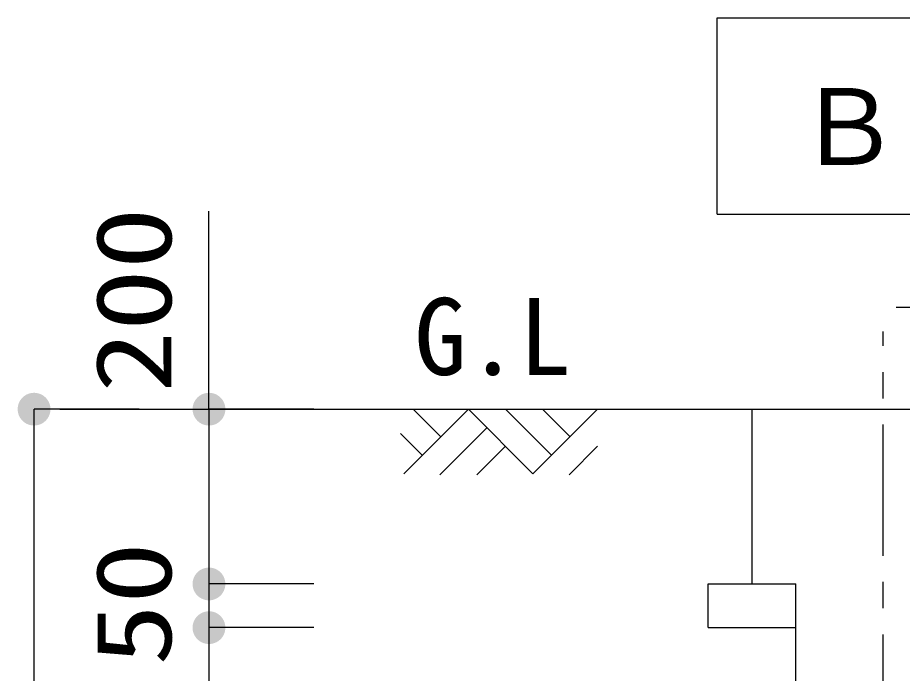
# Model space of a CAD drawing. Units: millimetres, scale not verified. Extents: x -23960 to 8910, y -6308 to 6308.
# Drawn here: x -230 to 781, y -1895 to -1145 of the extents above; entities that cross this region are included whole.
import ezdxf
from ezdxf.enums import TextEntityAlignment as Align

# ---------------------------------------------------------------- set-up
doc = ezdxf.new("R2010")
doc.units = ezdxf.units.MM
doc.header["$LTSCALE"] = 30
doc.linetypes.add('CHAIN1', pattern=[8, 5, -1, 1, -1])
for name, color, linetype, lineweight in [('0-1_空気管', 3, 'Continuous', 25), ('0-2_製作', 3, 'Continuous', 25), ('0-3_00クル-フ-6寸法', 132, 'Continuous', 25), ('0-4_機器', 2, 'Continuous', 25), ('0-C_08', 2, 'Continuous', 25)]:
    doc.layers.add(name, color=color, linetype=linetype, lineweight=lineweight)
doc.styles.add('ＭＳ ゴシック', font='')
doc.styles.get('ＭＳ ゴシック').set_extended_font_data('MS Gothic')

msp = doc.modelspace()

# ---------------------------------------------------------------- linework, layer by layer
at = {"layer": '0-1_空気管'}
for p, q in [((1085.71, -1476.77), (774.28, -1476.77)), ((285.21, -1593.11), (211.32, -1667)), ((253.75, -1624.57), (222.29, -1593.11)), ((359.09, -1667), (285.21, -1593.11)), ((380.31, -1645.78), (327.63, -1593.11)), ((432.98, -1593.11), (359.09, -1667)), ((401.52, -1624.57), (370.06, -1593.11)), ((306.42, -1614.33), (252.63, -1668.11)), ((232.54, -1645.78), (207.52, -1620.77)), ((327.63, -1635.54), (295.06, -1668.11)), ((432.98, -1635.54), (400.4, -1668.11))]:
    msp.add_line(p, q, dxfattribs=at)
at = {"layer": '0-2_製作'}
for p, q in [((569.57, -1145.1), (2489.58, -1145.1)), ((569.57, -1370.1), (569.57, -1145.1)), ((569.57, -1370.1), (2489.58, -1370.1))]:
    msp.add_line(p, q, dxfattribs=at)
at = {"layer": '0-2_製作', "color": 2}
msp.add_line((-181.79, -1593.08), (967.43, -1593.08), dxfattribs=at)
at = {"layer": '0-3_00クル-フ-6寸法', "color": 4}
for p, q in [((-11.37, -1593.08), (-11.37, -1366.4)), ((-91.37, -1593.08), (-211.37, -1593.08)), ((-211.37, -3823.08), (-211.37, -1593.08)), ((108.63, -1593.08), (-11.37, -1593.08)), ((-11.37, -1593.08), (-11.37, -1793.08)), ((108.63, -1793.08), (-11.37, -1793.08)), ((108.63, -1793.08), (-11.37, -1793.08)), ((-11.37, -1793.08), (-11.37, -1843.08)), ((108.63, -1843.08), (-11.37, -1843.08)), ((108.63, -1843.08), (-11.37, -1843.08)), ((-11.37, -1843.08), (-11.37, -3473.08))]:
    msp.add_line(p, q, dxfattribs=at)
at = {"layer": '0-3_00クル-フ-6寸法'}
for points in [[(-211.37, -1593.08), (-224.21, -1579.41), (-222.39, -1577.91)], [(-211.37, -1593.08), (-222.39, -1577.91), (-220.4, -1576.65)], [(-211.37, -1593.08), (-220.4, -1576.65), (-218.27, -1575.64)], [(-211.37, -1593.08), (-218.27, -1575.64), (-216.03, -1574.92)], [(-211.37, -1593.08), (-216.03, -1574.92), (-213.72, -1574.48)], [(-211.37, -1593.08), (-213.72, -1574.48), (-211.37, -1574.33)], [(-211.37, -1593.08), (-211.37, -1574.33), (-209.02, -1574.48)], [(-211.37, -1593.08), (-209.02, -1574.48), (-206.71, -1574.92)], [(-211.37, -1593.08), (-206.71, -1574.92), (-204.47, -1575.64)], [(-211.37, -1593.08), (-204.47, -1575.64), (-202.34, -1576.65)], [(-211.37, -1593.08), (-202.34, -1576.65), (-200.35, -1577.91)], [(-211.37, -1593.08), (-200.35, -1577.91), (-198.53, -1579.41)], [(-11.37, -1593.08), (-24.21, -1579.41), (-22.39, -1577.91)], [(-11.37, -1593.08), (-22.39, -1577.91), (-20.4, -1576.65)], [(-11.37, -1593.08), (-20.4, -1576.65), (-18.27, -1575.64)], [(-11.37, -1593.08), (-18.27, -1575.64), (-16.03, -1574.92)], [(-11.37, -1593.08), (-16.03, -1574.92), (-13.72, -1574.48)], [(-11.37, -1593.08), (-13.72, -1574.48), (-11.37, -1574.33)], [(-11.37, -1593.08), (-11.37, -1574.33), (-9.02, -1574.48)], [(-11.37, -1593.08), (-9.02, -1574.48), (-6.71, -1574.92)], [(-11.37, -1593.08), (-6.71, -1574.92), (-4.47, -1575.64)], [(-11.37, -1593.08), (-4.47, -1575.64), (-2.34, -1576.65)], [(-11.37, -1593.08), (-2.34, -1576.65), (-0.35, -1577.91)], [(-11.37, -1593.08), (-0.35, -1577.91), (1.47, -1579.41)], [(-211.37, -1593.08), (-229.79, -1589.56), (-229.2, -1587.28)], [(-211.37, -1593.08), (-229.2, -1587.28), (-228.34, -1585.09)], [(-211.37, -1593.08), (-228.34, -1585.09), (-227.2, -1583.03)], [(-211.37, -1593.08), (-227.2, -1583.03), (-225.82, -1581.13)], [(-211.37, -1593.08), (-225.82, -1581.13), (-224.21, -1579.41)], [(-211.37, -1593.08), (-198.53, -1579.41), (-196.92, -1581.13)], [(-211.37, -1593.08), (-196.92, -1581.13), (-195.54, -1583.03)], [(-211.37, -1593.08), (-195.54, -1583.03), (-194.4, -1585.09)], [(-211.37, -1593.08), (-194.4, -1585.09), (-193.54, -1587.28)], [(-211.37, -1593.08), (-193.54, -1587.28), (-192.95, -1589.56)], [(-11.37, -1593.08), (-29.79, -1589.56), (-29.2, -1587.28)], [(-11.37, -1593.08), (-29.2, -1587.28), (-28.34, -1585.09)], [(-11.37, -1593.08), (-28.34, -1585.09), (-27.2, -1583.03)], [(-11.37, -1593.08), (-27.2, -1583.03), (-25.82, -1581.13)], [(-11.37, -1593.08), (-25.82, -1581.13), (-24.21, -1579.41)], [(-11.37, -1593.08), (1.47, -1579.41), (3.08, -1581.13)], [(-11.37, -1593.08), (3.08, -1581.13), (4.46, -1583.03)], [(-11.37, -1593.08), (4.46, -1583.03), (5.6, -1585.09)], [(-11.37, -1593.08), (5.6, -1585.09), (6.46, -1587.28)], [(-11.37, -1593.08), (6.46, -1587.28), (7.05, -1589.56)], [(-211.37, -1593.08), (-230.08, -1591.9), (-229.79, -1589.56)], [(-211.37, -1593.08), (-230.08, -1594.26), (-230.08, -1591.9)], [(-211.37, -1593.08), (-229.79, -1596.59), (-230.08, -1594.26)], [(-211.37, -1593.08), (-229.2, -1598.87), (-229.79, -1596.59)], [(-211.37, -1593.08), (-228.34, -1601.06), (-229.2, -1598.87)], [(-211.37, -1593.08), (-227.2, -1603.13), (-228.34, -1601.06)], [(-211.37, -1593.08), (-225.82, -1605.03), (-227.2, -1603.13)], [(-211.37, -1593.08), (-224.21, -1606.75), (-225.82, -1605.03)], [(-211.37, -1593.08), (-222.39, -1608.25), (-224.21, -1606.75)], [(-211.37, -1593.08), (-220.4, -1609.51), (-222.39, -1608.25)], [(-211.37, -1593.08), (-218.27, -1610.51), (-220.4, -1609.51)], [(-211.37, -1593.08), (-216.03, -1611.24), (-218.27, -1610.51)], [(-211.37, -1593.08), (-213.72, -1611.68), (-216.03, -1611.24)], [(-211.37, -1593.08), (-211.37, -1611.83), (-213.72, -1611.68)], [(-211.37, -1593.08), (-192.95, -1589.56), (-192.66, -1591.9)], [(-211.37, -1593.08), (-192.66, -1591.9), (-192.66, -1594.26)], [(-211.37, -1593.08), (-209.02, -1611.68), (-211.37, -1611.83)], [(-211.37, -1593.08), (-206.71, -1611.24), (-209.02, -1611.68)], [(-211.37, -1593.08), (-204.47, -1610.51), (-206.71, -1611.24)], [(-211.37, -1593.08), (-202.34, -1609.51), (-204.47, -1610.51)], [(-211.37, -1593.08), (-200.35, -1608.25), (-202.34, -1609.51)], [(-211.37, -1593.08), (-198.53, -1606.75), (-200.35, -1608.25)], [(-211.37, -1593.08), (-196.92, -1605.03), (-198.53, -1606.75)], [(-211.37, -1593.08), (-195.54, -1603.13), (-196.92, -1605.03)], [(-211.37, -1593.08), (-194.4, -1601.06), (-195.54, -1603.13)], [(-211.37, -1593.08), (-193.54, -1598.87), (-194.4, -1601.06)], [(-211.37, -1593.08), (-192.95, -1596.59), (-193.54, -1598.87)], [(-211.37, -1593.08), (-192.66, -1594.26), (-192.95, -1596.59)], [(-11.37, -1593.08), (-30.08, -1591.9), (-29.79, -1589.56)], [(-11.37, -1593.08), (-30.08, -1594.26), (-30.08, -1591.9)], [(-11.37, -1593.08), (-29.79, -1596.59), (-30.08, -1594.26)], [(-11.37, -1593.08), (-29.2, -1598.87), (-29.79, -1596.59)], [(-11.37, -1593.08), (-28.34, -1601.06), (-29.2, -1598.87)], [(-11.37, -1593.08), (-27.2, -1603.13), (-28.34, -1601.06)], [(-11.37, -1593.08), (-25.82, -1605.03), (-27.2, -1603.13)], [(-11.37, -1593.08), (-24.21, -1606.75), (-25.82, -1605.03)], [(-11.37, -1593.08), (-22.39, -1608.25), (-24.21, -1606.75)], [(-11.37, -1593.08), (-20.4, -1609.51), (-22.39, -1608.25)], [(-11.37, -1593.08), (-18.27, -1610.51), (-20.4, -1609.51)], [(-11.37, -1593.08), (-16.03, -1611.24), (-18.27, -1610.51)], [(-11.37, -1593.08), (-13.72, -1611.68), (-16.03, -1611.24)], [(-11.37, -1593.08), (-11.37, -1611.83), (-13.72, -1611.68)], [(-11.37, -1593.08), (7.05, -1589.56), (7.34, -1591.9)], [(-11.37, -1593.08), (7.34, -1591.9), (7.34, -1594.26)], [(-11.37, -1593.08), (-9.02, -1611.68), (-11.37, -1611.83)], [(-11.37, -1593.08), (-6.71, -1611.24), (-9.02, -1611.68)], [(-11.37, -1593.08), (-4.47, -1610.51), (-6.71, -1611.24)], [(-11.37, -1593.08), (-2.34, -1609.51), (-4.47, -1610.51)], [(-11.37, -1593.08), (-0.35, -1608.25), (-2.34, -1609.51)], [(-11.37, -1593.08), (1.47, -1606.75), (-0.35, -1608.25)], [(-11.37, -1593.08), (3.08, -1605.03), (1.47, -1606.75)], [(-11.37, -1593.08), (4.46, -1603.13), (3.08, -1605.03)], [(-11.37, -1593.08), (5.6, -1601.06), (4.46, -1603.13)], [(-11.37, -1593.08), (6.46, -1598.87), (5.6, -1601.06)], [(-11.37, -1593.08), (7.05, -1596.59), (6.46, -1598.87)], [(-11.37, -1593.08), (7.34, -1594.26), (7.05, -1596.59)], [(-11.37, -1793.08), (-25.82, -1781.13), (-24.21, -1779.41)], [(-11.37, -1793.08), (-25.82, -1781.13), (-24.21, -1779.41)], [(-11.37, -1793.08), (-24.21, -1779.41), (-22.39, -1777.91)], [(-11.37, -1793.08), (-24.21, -1779.41), (-22.39, -1777.91)], [(-11.37, -1793.08), (-22.39, -1777.91), (-20.4, -1776.65)], [(-11.37, -1793.08), (-22.39, -1777.91), (-20.4, -1776.65)], [(-11.37, -1793.08), (-20.4, -1776.65), (-18.27, -1775.65)], [(-11.37, -1793.08), (-20.4, -1776.65), (-18.27, -1775.65)], [(-11.37, -1793.08), (-18.27, -1775.65), (-16.03, -1774.92)], [(-11.37, -1793.08), (-18.27, -1775.65), (-16.03, -1774.92)], [(-11.37, -1793.08), (-16.03, -1774.92), (-13.72, -1774.48)], [(-11.37, -1793.08), (-16.03, -1774.92), (-13.72, -1774.48)], [(-11.37, -1793.08), (-13.72, -1774.48), (-11.37, -1774.33)], [(-11.37, -1793.08), (-13.72, -1774.48), (-11.37, -1774.33)], [(-11.37, -1793.08), (-11.37, -1774.33), (-9.02, -1774.48)], [(-11.37, -1793.08), (-11.37, -1774.33), (-9.02, -1774.48)], [(-11.37, -1793.08), (-9.02, -1774.48), (-6.71, -1774.92)], [(-11.37, -1793.08), (-9.02, -1774.48), (-6.71, -1774.92)], [(-11.37, -1793.08), (-6.71, -1774.92), (-4.47, -1775.65)], [(-11.37, -1793.08), (-6.71, -1774.92), (-4.47, -1775.65)], [(-11.37, -1793.08), (-4.47, -1775.65), (-2.34, -1776.65)], [(-11.37, -1793.08), (-4.47, -1775.65), (-2.34, -1776.65)], [(-11.37, -1793.08), (-2.34, -1776.65), (-0.35, -1777.91)], [(-11.37, -1793.08), (-2.34, -1776.65), (-0.35, -1777.91)], [(-11.37, -1793.08), (-0.35, -1777.91), (1.47, -1779.41)], [(-11.37, -1793.08), (-0.35, -1777.91), (1.47, -1779.41)], [(-11.37, -1793.08), (1.47, -1779.41), (3.08, -1781.13)], [(-11.37, -1793.08), (1.47, -1779.41), (3.08, -1781.13)], [(-11.37, -1793.08), (-30.08, -1791.9), (-29.79, -1789.57)], [(-11.37, -1793.08), (-30.08, -1791.9), (-29.79, -1789.57)], [(-11.37, -1793.08), (-29.79, -1789.57), (-29.2, -1787.28)], [(-11.37, -1793.08), (-29.79, -1789.57), (-29.2, -1787.28)], [(-11.37, -1793.08), (-29.2, -1787.28), (-28.34, -1785.1)], [(-11.37, -1793.08), (-29.2, -1787.28), (-28.34, -1785.1)], [(-11.37, -1793.08), (-28.34, -1785.1), (-27.2, -1783.03)], [(-11.37, -1793.08), (-28.34, -1785.1), (-27.2, -1783.03)], [(-11.37, -1793.08), (-27.2, -1783.03), (-25.82, -1781.13)], [(-11.37, -1793.08), (-27.2, -1783.03), (-25.82, -1781.13)], [(-11.37, -1793.08), (3.08, -1781.13), (4.46, -1783.03)], [(-11.37, -1793.08), (3.08, -1781.13), (4.46, -1783.03)], [(-11.37, -1793.08), (4.46, -1783.03), (5.6, -1785.1)], [(-11.37, -1793.08), (4.46, -1783.03), (5.6, -1785.1)], [(-11.37, -1793.08), (5.6, -1785.1), (6.46, -1787.28)], [(-11.37, -1793.08), (5.6, -1785.1), (6.46, -1787.28)], [(-11.37, -1793.08), (6.46, -1787.28), (7.05, -1789.57)], [(-11.37, -1793.08), (6.46, -1787.28), (7.05, -1789.57)], [(-11.37, -1793.08), (7.05, -1789.57), (7.34, -1791.9)], [(-11.37, -1793.08), (7.05, -1789.57), (7.34, -1791.9)], [(-11.37, -1793.08), (-30.08, -1794.26), (-30.08, -1791.9)], [(-11.37, -1793.08), (-30.08, -1794.26), (-30.08, -1791.9)], [(-11.37, -1793.08), (-29.79, -1796.59), (-30.08, -1794.26)], [(-11.37, -1793.08), (-29.79, -1796.59), (-30.08, -1794.26)], [(-11.37, -1793.08), (-29.2, -1798.87), (-29.79, -1796.59)], [(-11.37, -1793.08), (-29.2, -1798.87), (-29.79, -1796.59)], [(-11.37, -1793.08), (-28.34, -1801.06), (-29.2, -1798.87)], [(-11.37, -1793.08), (-28.34, -1801.06), (-29.2, -1798.87)], [(-11.37, -1793.08), (-27.2, -1803.13), (-28.34, -1801.06)], [(-11.37, -1793.08), (-27.2, -1803.13), (-28.34, -1801.06)], [(-11.37, -1793.08), (-25.82, -1805.03), (-27.2, -1803.13)], [(-11.37, -1793.08), (-25.82, -1805.03), (-27.2, -1803.13)], [(-11.37, -1793.08), (-24.21, -1806.75), (-25.82, -1805.03)], [(-11.37, -1793.08), (-24.21, -1806.75), (-25.82, -1805.03)], [(-11.37, -1793.08), (-22.39, -1808.25), (-24.21, -1806.75)], [(-11.37, -1793.08), (-22.39, -1808.25), (-24.21, -1806.75)], [(-11.37, -1793.08), (-20.4, -1809.51), (-22.39, -1808.25)], [(-11.37, -1793.08), (-20.4, -1809.51), (-22.39, -1808.25)], [(-11.37, -1793.08), (-18.27, -1810.51), (-20.4, -1809.51)], [(-11.37, -1793.08), (-18.27, -1810.51), (-20.4, -1809.51)], [(-11.37, -1793.08), (-16.03, -1811.24), (-18.27, -1810.51)], [(-11.37, -1793.08), (-16.03, -1811.24), (-18.27, -1810.51)], [(-11.37, -1793.08), (-13.72, -1811.68), (-16.03, -1811.24)], [(-11.37, -1793.08), (-13.72, -1811.68), (-16.03, -1811.24)], [(-11.37, -1793.08), (-11.37, -1811.83), (-13.72, -1811.68)], [(-11.37, -1793.08), (-11.37, -1811.83), (-13.72, -1811.68)], [(-11.37, -1793.08), (7.34, -1791.9), (7.34, -1794.26)], [(-11.37, -1793.08), (7.34, -1791.9), (7.34, -1794.26)], [(-11.37, -1793.08), (-9.02, -1811.68), (-11.37, -1811.83)], [(-11.37, -1793.08), (-6.71, -1811.24), (-9.02, -1811.68)], [(-11.37, -1793.08), (-4.47, -1810.51), (-6.71, -1811.24)], [(-11.37, -1793.08), (-2.34, -1809.51), (-4.47, -1810.51)], [(-11.37, -1793.08), (-0.35, -1808.25), (-2.34, -1809.51)], [(-11.37, -1793.08), (1.47, -1806.75), (-0.35, -1808.25)], [(-11.37, -1793.08), (3.08, -1805.03), (1.47, -1806.75)], [(-11.37, -1793.08), (4.46, -1803.13), (3.08, -1805.03)], [(-11.37, -1793.08), (5.6, -1801.06), (4.46, -1803.13)], [(-11.37, -1793.08), (6.46, -1798.87), (5.6, -1801.06)], [(-11.37, -1793.08), (7.05, -1796.59), (6.46, -1798.87)], [(-11.37, -1793.08), (7.34, -1794.26), (7.05, -1796.59)], [(-11.37, -1793.08), (-9.02, -1811.68), (-11.37, -1811.83)], [(-11.37, -1793.08), (-6.71, -1811.24), (-9.02, -1811.68)], [(-11.37, -1793.08), (-4.47, -1810.51), (-6.71, -1811.24)], [(-11.37, -1793.08), (-2.34, -1809.51), (-4.47, -1810.51)], [(-11.37, -1793.08), (-0.35, -1808.25), (-2.34, -1809.51)], [(-11.37, -1793.08), (1.47, -1806.75), (-0.35, -1808.25)], [(-11.37, -1793.08), (3.08, -1805.03), (1.47, -1806.75)], [(-11.37, -1793.08), (4.46, -1803.13), (3.08, -1805.03)], [(-11.37, -1793.08), (5.6, -1801.06), (4.46, -1803.13)], [(-11.37, -1793.08), (6.46, -1798.87), (5.6, -1801.06)], [(-11.37, -1793.08), (7.05, -1796.59), (6.46, -1798.87)], [(-11.37, -1793.08), (7.34, -1794.26), (7.05, -1796.59)], [(-11.37, -1843.08), (-25.82, -1831.13), (-24.21, -1829.41)], [(-11.37, -1843.08), (-25.82, -1831.13), (-24.21, -1829.41)], [(-11.37, -1843.08), (-24.21, -1829.41), (-22.39, -1827.91)], [(-11.37, -1843.08), (-24.21, -1829.41), (-22.39, -1827.91)], [(-11.37, -1843.08), (-22.39, -1827.91), (-20.4, -1826.65)], [(-11.37, -1843.08), (-22.39, -1827.91), (-20.4, -1826.65)], [(-11.37, -1843.08), (-20.4, -1826.65), (-18.27, -1825.64)], [(-11.37, -1843.08), (-20.4, -1826.65), (-18.27, -1825.64)], [(-11.37, -1843.08), (-18.27, -1825.64), (-16.03, -1824.92)], [(-11.37, -1843.08), (-18.27, -1825.64), (-16.03, -1824.92)], [(-11.37, -1843.08), (-16.03, -1824.92), (-13.72, -1824.48)], [(-11.37, -1843.08), (-16.03, -1824.92), (-13.72, -1824.48)], [(-11.37, -1843.08), (-13.72, -1824.48), (-11.37, -1824.33)], [(-11.37, -1843.08), (-13.72, -1824.48), (-11.37, -1824.33)], [(-11.37, -1843.08), (-11.37, -1824.33), (-9.02, -1824.48)], [(-11.37, -1843.08), (-11.37, -1824.33), (-9.02, -1824.48)], [(-11.37, -1843.08), (-9.02, -1824.48), (-6.71, -1824.92)], [(-11.37, -1843.08), (-9.02, -1824.48), (-6.71, -1824.92)], [(-11.37, -1843.08), (-6.71, -1824.92), (-4.47, -1825.64)], [(-11.37, -1843.08), (-6.71, -1824.92), (-4.47, -1825.64)], [(-11.37, -1843.08), (-4.47, -1825.64), (-2.34, -1826.65)], [(-11.37, -1843.08), (-4.47, -1825.64), (-2.34, -1826.65)], [(-11.37, -1843.08), (-2.34, -1826.65), (-0.35, -1827.91)], [(-11.37, -1843.08), (-2.34, -1826.65), (-0.35, -1827.91)], [(-11.37, -1843.08), (-0.35, -1827.91), (1.47, -1829.41)], [(-11.37, -1843.08), (-0.35, -1827.91), (1.47, -1829.41)], [(-11.37, -1843.08), (1.47, -1829.41), (3.08, -1831.13)], [(-11.37, -1843.08), (1.47, -1829.41), (3.08, -1831.13)], [(-11.37, -1843.08), (-30.08, -1841.9), (-29.79, -1839.56)], [(-11.37, -1843.08), (-30.08, -1841.9), (-29.79, -1839.56)], [(-11.37, -1843.08), (-29.79, -1839.56), (-29.2, -1837.28)], [(-11.37, -1843.08), (-29.79, -1839.56), (-29.2, -1837.28)], [(-11.37, -1843.08), (-29.2, -1837.28), (-28.34, -1835.09)], [(-11.37, -1843.08), (-29.2, -1837.28), (-28.34, -1835.09)], [(-11.37, -1843.08), (-28.34, -1835.09), (-27.2, -1833.03)], [(-11.37, -1843.08), (-28.34, -1835.09), (-27.2, -1833.03)], [(-11.37, -1843.08), (-27.2, -1833.03), (-25.82, -1831.13)], [(-11.37, -1843.08), (-27.2, -1833.03), (-25.82, -1831.13)], [(-11.37, -1843.08), (3.08, -1831.13), (4.46, -1833.03)], [(-11.37, -1843.08), (3.08, -1831.13), (4.46, -1833.03)], [(-11.37, -1843.08), (4.46, -1833.03), (5.6, -1835.09)], [(-11.37, -1843.08), (4.46, -1833.03), (5.6, -1835.09)], [(-11.37, -1843.08), (5.6, -1835.09), (6.46, -1837.28)], [(-11.37, -1843.08), (5.6, -1835.09), (6.46, -1837.28)], [(-11.37, -1843.08), (6.46, -1837.28), (7.05, -1839.56)], [(-11.37, -1843.08), (6.46, -1837.28), (7.05, -1839.56)], [(-11.37, -1843.08), (7.05, -1839.56), (7.34, -1841.9)], [(-11.37, -1843.08), (7.05, -1839.56), (7.34, -1841.9)], [(-11.37, -1843.08), (-30.08, -1844.26), (-30.08, -1841.9)], [(-11.37, -1843.08), (-30.08, -1844.26), (-30.08, -1841.9)], [(-11.37, -1843.08), (-29.79, -1846.59), (-30.08, -1844.26)], [(-11.37, -1843.08), (-29.79, -1846.59), (-30.08, -1844.26)], [(-11.37, -1843.08), (-29.2, -1848.87), (-29.79, -1846.59)], [(-11.37, -1843.08), (-29.2, -1848.87), (-29.79, -1846.59)], [(-11.37, -1843.08), (-28.34, -1851.06), (-29.2, -1848.87)], [(-11.37, -1843.08), (-28.34, -1851.06), (-29.2, -1848.87)], [(-11.37, -1843.08), (-27.2, -1853.12), (-28.34, -1851.06)], [(-11.37, -1843.08), (-27.2, -1853.12), (-28.34, -1851.06)], [(-11.37, -1843.08), (-25.82, -1855.03), (-27.2, -1853.12)], [(-11.37, -1843.08), (-25.82, -1855.03), (-27.2, -1853.12)], [(-11.37, -1843.08), (-24.21, -1856.75), (-25.82, -1855.03)], [(-11.37, -1843.08), (-24.21, -1856.75), (-25.82, -1855.03)], [(-11.37, -1843.08), (-22.39, -1858.25), (-24.21, -1856.75)], [(-11.37, -1843.08), (-22.39, -1858.25), (-24.21, -1856.75)], [(-11.37, -1843.08), (-20.4, -1859.51), (-22.39, -1858.25)], [(-11.37, -1843.08), (-20.4, -1859.51), (-22.39, -1858.25)], [(-11.37, -1843.08), (-18.27, -1860.51), (-20.4, -1859.51)], [(-11.37, -1843.08), (-18.27, -1860.51), (-20.4, -1859.51)], [(-11.37, -1843.08), (-16.03, -1861.24), (-18.27, -1860.51)], [(-11.37, -1843.08), (-16.03, -1861.24), (-18.27, -1860.51)], [(-11.37, -1843.08), (-13.72, -1861.68), (-16.03, -1861.24)], [(-11.37, -1843.08), (-13.72, -1861.68), (-16.03, -1861.24)], [(-11.37, -1843.08), (-11.37, -1861.83), (-13.72, -1861.68)], [(-11.37, -1843.08), (-11.37, -1861.83), (-13.72, -1861.68)], [(-11.37, -1843.08), (7.34, -1841.9), (7.34, -1844.26)], [(-11.37, -1843.08), (7.34, -1841.9), (7.34, -1844.26)], [(-11.37, -1843.08), (-9.02, -1861.68), (-11.37, -1861.83)], [(-11.37, -1843.08), (-6.71, -1861.24), (-9.02, -1861.68)], [(-11.37, -1843.08), (-4.47, -1860.51), (-6.71, -1861.24)], [(-11.37, -1843.08), (-2.34, -1859.51), (-4.47, -1860.51)], [(-11.37, -1843.08), (-0.35, -1858.25), (-2.34, -1859.51)], [(-11.37, -1843.08), (1.47, -1856.75), (-0.35, -1858.25)], [(-11.37, -1843.08), (3.08, -1855.03), (1.47, -1856.75)], [(-11.37, -1843.08), (4.46, -1853.12), (3.08, -1855.03)], [(-11.37, -1843.08), (5.6, -1851.06), (4.46, -1853.12)], [(-11.37, -1843.08), (6.46, -1848.87), (5.6, -1851.06)], [(-11.37, -1843.08), (7.05, -1846.59), (6.46, -1848.87)], [(-11.37, -1843.08), (7.34, -1844.26), (7.05, -1846.59)], [(-11.37, -1843.08), (-9.02, -1861.68), (-11.37, -1861.83)], [(-11.37, -1843.08), (-6.71, -1861.24), (-9.02, -1861.68)], [(-11.37, -1843.08), (-4.47, -1860.51), (-6.71, -1861.24)], [(-11.37, -1843.08), (-2.34, -1859.51), (-4.47, -1860.51)], [(-11.37, -1843.08), (-0.35, -1858.25), (-2.34, -1859.51)], [(-11.37, -1843.08), (1.47, -1856.75), (-0.35, -1858.25)], [(-11.37, -1843.08), (3.08, -1855.03), (1.47, -1856.75)], [(-11.37, -1843.08), (4.46, -1853.12), (3.08, -1855.03)], [(-11.37, -1843.08), (5.6, -1851.06), (4.46, -1853.12)], [(-11.37, -1843.08), (6.46, -1848.87), (5.6, -1851.06)], [(-11.37, -1843.08), (7.05, -1846.59), (6.46, -1848.87)], [(-11.37, -1843.08), (7.34, -1844.26), (7.05, -1846.59)]]:
    msp.add_solid(points, dxfattribs=at)
at = {"layer": '0-4_機器'}
for p, q in [((609.58, -1793.08), (609.58, -1593.08)), ((559.58, -1843.08), (559.58, -1793.08)), ((559.58, -1793.08), (659.58, -1793.08)), ((559.58, -1843.08), (659.58, -1843.08))]:
    msp.add_line(p, q, dxfattribs=at)
at = {"layer": '0-C_08', "linetype": 'CHAIN1'}
msp.add_line((759.58, -3920.79), (759.58, -1504.02), dxfattribs=at)
at = {"layer": '0-C_08'}
msp.add_line((659.58, -3473.08), (659.58, -1793.08), dxfattribs=at)

# ---------------------------------------------------------------- texts
at = {"layer": '0-1_空気管', "color": 4, "style": 'ＭＳ ゴシック'}
msp.add_text('G.L', height=87.98, dxfattribs=at).set_placement((223.39, -1580.23), align=Align.BOTTOM_LEFT)
at = {"layer": '0-2_製作', "color": 4, "style": 'ＭＳ ゴシック'}
msp.add_text('Ｂ-Ｂ断面配筋図', height=87.98, dxfattribs=at).set_placement((659.58, -1340.1), align=Align.BOTTOM_LEFT)
at = {"layer": '0-3_00クル-フ-6寸法', "color": 3, "style": 'ＭＳ ゴシック', "width": 1.2}
for s, p in [('200', (-28.47, -1574.41)), ('50', (-28.47, -1886.65))]:
    msp.add_text(s, height=86.66, rotation=90, dxfattribs=at).set_placement(p, align=Align.BOTTOM_LEFT)

doc.saveas('drawing.dxf')
